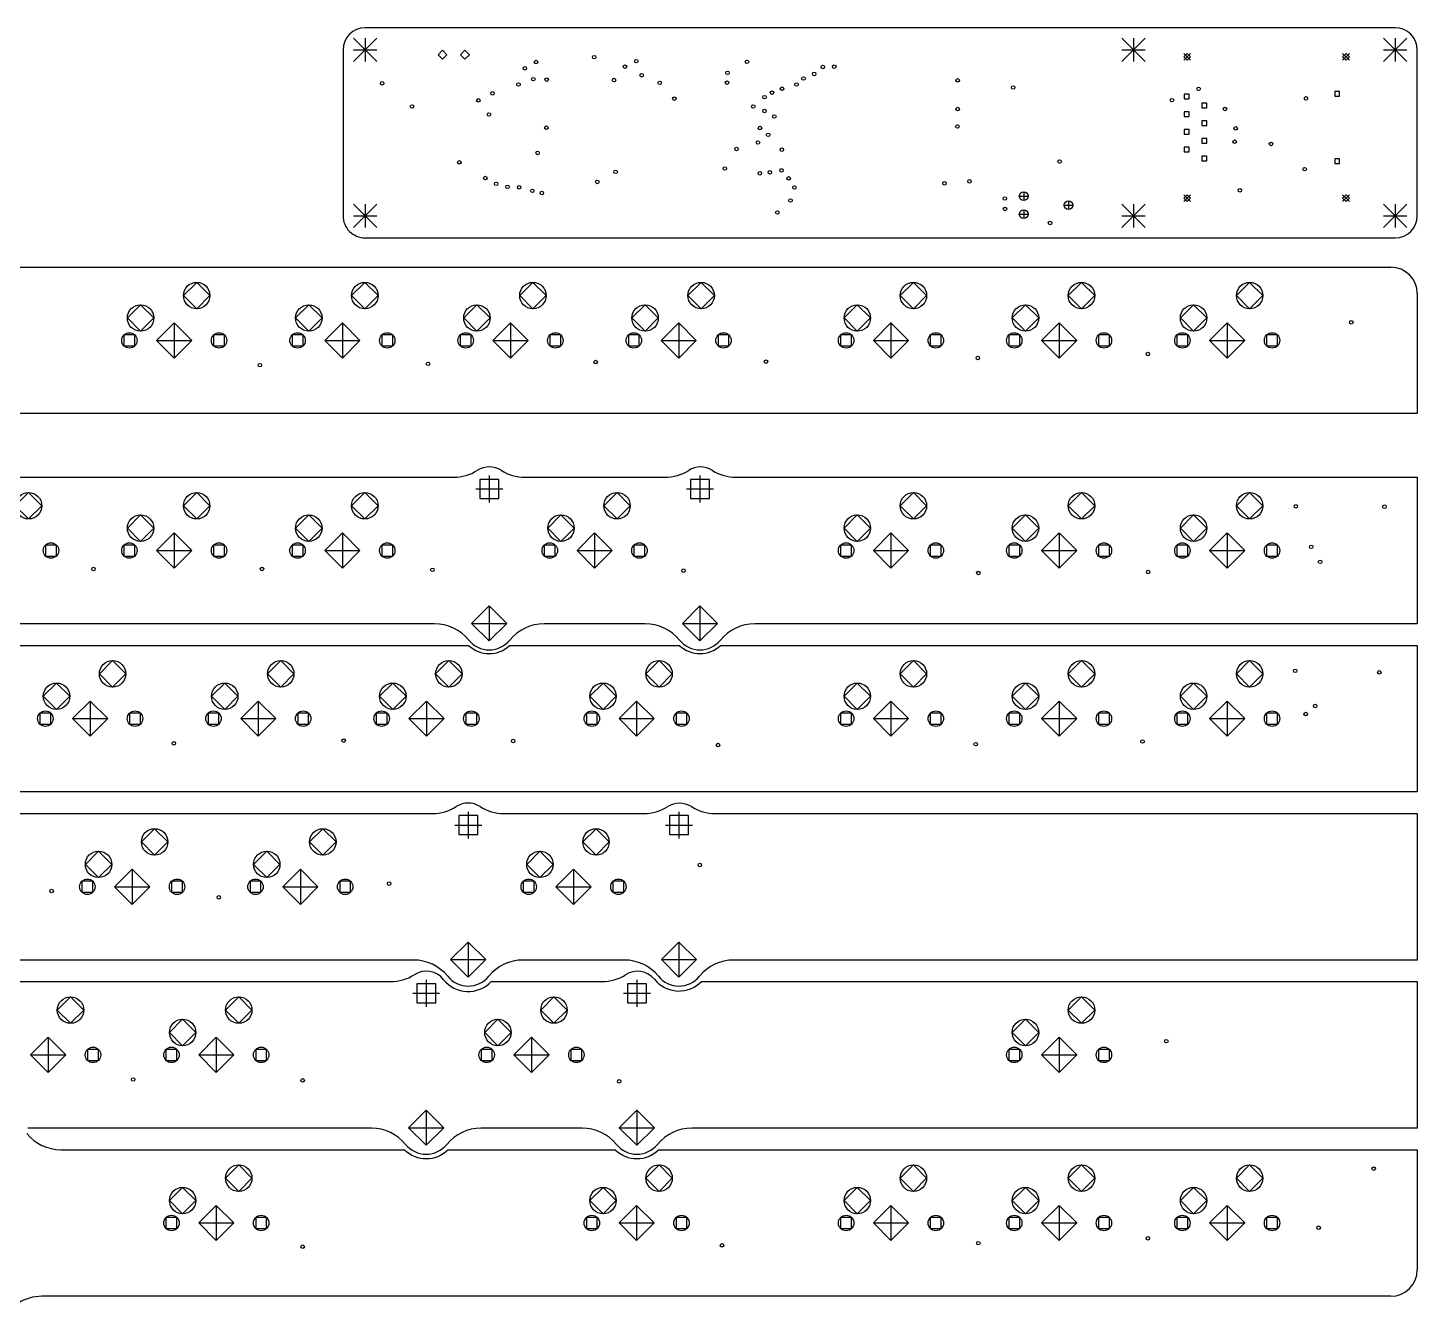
# Model space of a CAD drawing. Extents: x -24 to 350, y -155 to 35.
# Drawn here: x 193 to 350.4, y -109.1 to 35.4 of the extents above; entities that cross this region are included whole.
import ezdxf

# ---------------------------------------------------------------- set-up
doc = ezdxf.new("R2010")
doc.units = 0
doc.layers.add('BLACK', color=7, linetype='CONTINUOUS')

msp = doc.modelspace()

# ---------------------------------------------------------------- linework, layer by layer
at = {"layer": 'BLACK', "linetype": 'CONTINUOUS'}
for p, q in [((347.875, 35.425), (231.168, 35.425)), ((229.843, 34.25), (232.493, 31.6)), ((232.493, 34.25), (229.843, 31.6)), ((231.168, 34.25), (231.168, 31.6)), ((316.915, 34.25), (319.565, 31.6)), ((319.565, 34.25), (316.915, 31.6)), ((318.24, 34.25), (318.24, 31.6)), ((346.55, 34.25), (349.2, 31.6)), ((349.2, 34.25), (346.55, 31.6)), ((347.875, 34.25), (347.875, 31.6)), ((228.668, 32.925), (228.668, 14.125)), ((229.843, 32.925), (232.493, 32.925)), ((239.95, 32.875), (239.45, 32.375)), ((239.45, 32.375), (239.95, 31.875)), ((240.45, 32.375), (239.95, 32.875)), ((239.95, 31.875), (240.45, 32.375)), ((242.49, 32.875), (241.99, 32.375)), ((241.99, 32.375), (242.49, 31.875)), ((242.99, 32.375), (242.49, 32.875)), ((242.49, 31.875), (242.99, 32.375)), ((316.915, 32.925), (319.565, 32.925)), ((323.926, 32.506), (324.688, 31.744)), ((324.688, 32.506), (323.926, 31.744)), ((324.308, 32.506), (323.926, 32.125)), ((323.926, 32.125), (324.308, 31.744)), ((324.688, 32.125), (324.308, 32.506)), ((324.308, 31.744), (324.688, 32.125)), ((341.926, 32.506), (342.688, 31.744)), ((342.688, 32.506), (341.926, 31.744)), ((342.308, 32.506), (341.926, 32.125)), ((341.926, 32.125), (342.308, 31.744)), ((342.688, 32.125), (342.308, 32.506)), ((342.308, 31.744), (342.688, 32.125)), ((346.55, 32.925), (349.2, 32.925)), ((350.375, 14.125), (350.375, 32.925)), ((324.527, 27.8944), (323.988, 27.8944)), ((323.988, 27.8944), (323.988, 27.3556)), ((323.988, 27.3556), (324.527, 27.3556)), ((324.527, 27.3556), (324.527, 27.8944)), ((326.527, 26.8944), (325.988, 26.8944)), ((325.988, 26.8944), (325.988, 26.3556)), ((326.527, 26.3556), (326.527, 26.8944)), ((341.577, 28.2044), (341.038, 28.2044)), ((341.038, 28.2044), (341.038, 27.6656)), ((341.038, 27.6656), (341.577, 27.6656)), ((341.577, 27.6656), (341.577, 28.2044)), ((324.527, 25.8944), (323.988, 25.8944)), ((323.988, 25.8944), (323.988, 25.3556)), ((323.988, 25.3556), (324.527, 25.3556)), ((324.527, 25.3556), (324.527, 25.8944)), ((325.988, 26.3556), (326.527, 26.3556)), ((324.527, 23.8944), (323.988, 23.8944)), ((323.988, 23.8944), (323.988, 23.3556)), ((324.527, 23.3556), (324.527, 23.8944)), ((326.527, 24.8944), (325.988, 24.8944)), ((325.988, 24.8944), (325.988, 24.3556)), ((325.988, 24.3556), (326.527, 24.3556)), ((326.527, 24.3556), (326.527, 24.8944)), ((323.988, 23.3556), (324.527, 23.3556)), ((326.527, 22.8944), (325.988, 22.8944)), ((325.988, 22.8944), (325.988, 22.3556)), ((325.988, 22.3556), (326.527, 22.3556)), ((326.527, 22.3556), (326.527, 22.8944)), ((324.527, 21.8944), (323.988, 21.8944)), ((323.988, 21.8944), (323.988, 21.3556)), ((323.988, 21.3556), (324.527, 21.3556)), ((324.527, 21.3556), (324.527, 21.8944)), ((326.527, 20.8944), (325.988, 20.8944)), ((325.988, 20.8944), (325.988, 20.3556)), ((326.527, 20.3556), (326.527, 20.8944)), ((341.577, 20.5844), (341.038, 20.5844)), ((341.038, 20.5844), (341.038, 20.0456)), ((341.577, 20.0456), (341.577, 20.5844)), ((325.988, 20.3556), (326.527, 20.3556)), ((341.038, 20.0456), (341.577, 20.0456)), ((305.295, 16.336), (306.285, 16.336)), ((305.79, 16.8313), (305.79, 15.8407)), ((310.87, 15.8153), (310.87, 14.8247)), ((323.926, 16.506), (324.688, 15.744)), ((324.688, 16.506), (323.926, 15.744)), ((324.308, 16.506), (323.926, 16.125)), ((323.926, 16.125), (324.308, 15.744)), ((324.688, 16.125), (324.308, 16.506)), ((324.308, 15.744), (324.688, 16.125)), ((341.926, 16.506), (342.688, 15.744)), ((342.688, 16.506), (341.926, 15.744)), ((342.308, 16.506), (341.926, 16.125)), ((341.926, 16.125), (342.308, 15.744)), ((342.688, 16.125), (342.308, 16.506)), ((342.308, 15.744), (342.688, 16.125)), ((229.843, 15.45), (232.493, 12.8)), ((232.493, 15.45), (229.843, 12.8)), ((231.168, 15.45), (231.168, 12.8)), ((305.295, 14.304), (306.285, 14.304)), ((305.79, 14.7993), (305.79, 13.8087)), ((310.375, 15.32), (311.365, 15.32)), ((316.915, 15.45), (319.565, 12.8)), ((319.565, 15.45), (316.915, 12.8)), ((318.24, 15.45), (318.24, 12.8)), ((346.55, 15.45), (349.2, 12.8)), ((349.2, 15.45), (346.55, 12.8)), ((347.875, 15.45), (347.875, 12.8)), ((229.843, 14.125), (232.493, 14.125)), ((316.915, 14.125), (319.565, 14.125)), ((346.55, 14.125), (349.2, 14.125)), ((231.168, 11.625), (347.875, 11.625)), ((-18.525, 8.3), (347.375, 8.3)), ((212.09, 6.58), (210.59, 5.08)), ((213.59, 5.08), (212.09, 6.58)), ((231.14, 6.58), (229.64, 5.08)), ((232.64, 5.08), (231.14, 6.58)), ((250.19, 6.58), (248.69, 5.08)), ((251.69, 5.08), (250.19, 6.58)), ((269.24, 6.58), (267.74, 5.08)), ((270.74, 5.08), (269.24, 6.58)), ((293.29, 6.58), (291.79, 5.08)), ((294.79, 5.08), (293.29, 6.58)), ((312.34, 6.58), (310.84, 5.08)), ((313.84, 5.08), (312.34, 6.58)), ((331.39, 6.58), (329.89, 5.08)), ((332.89, 5.08), (331.39, 6.58)), ((210.59, 5.08), (212.09, 3.58)), ((212.09, 3.58), (213.59, 5.08)), ((229.64, 5.08), (231.14, 3.58)), ((231.14, 3.58), (232.64, 5.08)), ((248.69, 5.08), (250.19, 3.58)), ((250.19, 3.58), (251.69, 5.08)), ((267.74, 5.08), (269.24, 3.58)), ((269.24, 3.58), (270.74, 5.08)), ((291.79, 5.08), (293.29, 3.58)), ((293.29, 3.58), (294.79, 5.08)), ((310.84, 5.08), (312.34, 3.58)), ((312.34, 3.58), (313.84, 5.08)), ((329.89, 5.08), (331.39, 3.58)), ((331.39, 3.58), (332.89, 5.08)), ((350.375, 5.3), (350.375, -8.3)), ((205.74, 4.04), (204.24, 2.54)), ((207.24, 2.54), (205.74, 4.04)), ((224.79, 4.04), (223.29, 2.54)), ((226.29, 2.54), (224.79, 4.04)), ((243.84, 4.04), (242.34, 2.54)), ((245.34, 2.54), (243.84, 4.04)), ((262.89, 4.04), (261.39, 2.54)), ((264.39, 2.54), (262.89, 4.04)), ((286.94, 4.04), (285.44, 2.54)), ((288.44, 2.54), (286.94, 4.04)), ((305.99, 4.04), (304.49, 2.54)), ((307.49, 2.54), (305.99, 4.04)), ((325.04, 4.04), (323.54, 2.54)), ((326.54, 2.54), (325.04, 4.04)), ((204.24, 2.54), (205.74, 1.04)), ((205.74, 1.04), (207.24, 2.54)), ((209.55, 1.9939), (207.556, 0)), ((209.55, 1.9939), (209.55, -1.9939)), ((211.544, 0), (209.55, 1.9939)), ((223.29, 2.54), (224.79, 1.04)), ((224.79, 1.04), (226.29, 2.54)), ((228.6, 1.9939), (226.606, 0)), ((228.6, 1.9939), (228.6, -1.9939)), ((230.594, 0), (228.6, 1.9939)), ((242.34, 2.54), (243.84, 1.04)), ((243.84, 1.04), (245.34, 2.54)), ((247.65, 1.9939), (245.656, 0)), ((247.65, 1.9939), (247.65, -1.9939)), ((249.644, 0), (247.65, 1.9939)), ((261.39, 2.54), (262.89, 1.04)), ((262.89, 1.04), (264.39, 2.54)), ((266.7, 1.9939), (264.706, 0)), ((266.7, 1.9939), (266.7, -1.9939)), ((268.694, 0), (266.7, 1.9939)), ((285.44, 2.54), (286.94, 1.04)), ((286.94, 1.04), (288.44, 2.54)), ((290.75, 1.9939), (288.756, 0)), ((290.75, 1.9939), (290.75, -1.9939)), ((292.744, 0), (290.75, 1.9939)), ((304.49, 2.54), (305.99, 1.04)), ((305.99, 1.04), (307.49, 2.54)), ((309.8, 1.9939), (307.806, 0)), ((309.8, 1.9939), (309.8, -1.9939)), ((311.794, 0), (309.8, 1.9939)), ((323.54, 2.54), (325.04, 1.04)), ((325.04, 1.04), (326.54, 2.54)), ((328.85, 1.9939), (326.856, 0)), ((328.85, 1.9939), (328.85, -1.9939)), ((330.844, 0), (328.85, 1.9939)), ((205.089, 0.618724), (203.851, 0.618724)), ((203.851, 0.618724), (203.851, -0.618724)), ((205.089, -0.618724), (205.089, 0.618724)), ((207.556, 0), (211.544, 0)), ((207.556, 0), (209.55, -1.9939)), ((209.55, -1.9939), (211.544, 0)), ((215.249, 0.618724), (214.011, 0.618724)), ((214.011, 0.618724), (214.011, -0.618724)), ((215.249, -0.618724), (215.249, 0.618724)), ((224.139, 0.618724), (222.901, 0.618724)), ((222.901, 0.618724), (222.901, -0.618724)), ((224.139, -0.618724), (224.139, 0.618724)), ((226.606, 0), (230.594, 0)), ((226.606, 0), (228.6, -1.9939)), ((228.6, -1.9939), (230.594, 0)), ((234.299, 0.618724), (233.061, 0.618724)), ((233.061, 0.618724), (233.061, -0.618724)), ((234.299, -0.618724), (234.299, 0.618724)), ((243.189, 0.618724), (241.951, 0.618724)), ((241.951, 0.618724), (241.951, -0.618724)), ((243.189, -0.618724), (243.189, 0.618724)), ((245.656, 0), (249.644, 0)), ((245.656, 0), (247.65, -1.9939)), ((247.65, -1.9939), (249.644, 0)), ((253.349, 0.618724), (252.111, 0.618724)), ((252.111, 0.618724), (252.111, -0.618724)), ((253.349, -0.618724), (253.349, 0.618724)), ((262.239, 0.618724), (261.001, 0.618724)), ((261.001, 0.618724), (261.001, -0.618724)), ((262.239, -0.618724), (262.239, 0.618724)), ((264.706, 0), (268.694, 0)), ((264.706, 0), (266.7, -1.9939)), ((266.7, -1.9939), (268.694, 0)), ((272.399, 0.618724), (271.161, 0.618724)), ((271.161, 0.618724), (271.161, -0.618724)), ((272.399, -0.618724), (272.399, 0.618724)), ((286.289, 0.618724), (285.051, 0.618724)), ((285.051, 0.618724), (285.051, -0.618724)), ((286.289, -0.618724), (286.289, 0.618724)), ((288.756, 0), (292.744, 0)), ((288.756, 0), (290.75, -1.9939)), ((290.75, -1.9939), (292.744, 0)), ((296.449, 0.618724), (295.211, 0.618724)), ((295.211, 0.618724), (295.211, -0.618724)), ((296.449, -0.618724), (296.449, 0.618724)), ((305.339, 0.618724), (304.101, 0.618724)), ((304.101, 0.618724), (304.101, -0.618724)), ((305.339, -0.618724), (305.339, 0.618724)), ((307.806, 0), (311.794, 0)), ((307.806, 0), (309.8, -1.9939)), ((309.8, -1.9939), (311.794, 0)), ((315.499, 0.618724), (314.261, 0.618724)), ((314.261, 0.618724), (314.261, -0.618724)), ((315.499, -0.618724), (315.499, 0.618724)), ((324.389, 0.618724), (323.151, 0.618724)), ((323.151, 0.618724), (323.151, -0.618724)), ((324.389, -0.618724), (324.389, 0.618724)), ((326.856, 0), (330.844, 0)), ((326.856, 0), (328.85, -1.9939)), ((328.85, -1.9939), (330.844, 0)), ((334.549, 0.618724), (333.311, 0.618724)), ((333.311, 0.618724), (333.311, -0.618724)), ((334.549, -0.618724), (334.549, 0.618724)), ((203.851, -0.618724), (205.089, -0.618724)), ((214.011, -0.618724), (215.249, -0.618724)), ((222.901, -0.618724), (224.139, -0.618724)), ((233.061, -0.618724), (234.299, -0.618724)), ((241.951, -0.618724), (243.189, -0.618724)), ((252.111, -0.618724), (253.349, -0.618724)), ((261.001, -0.618724), (262.239, -0.618724)), ((271.161, -0.618724), (272.399, -0.618724)), ((285.051, -0.618724), (286.289, -0.618724)), ((295.211, -0.618724), (296.449, -0.618724)), ((304.101, -0.618724), (305.339, -0.618724)), ((314.261, -0.618724), (315.499, -0.618724)), ((323.151, -0.618724), (324.389, -0.618724)), ((333.311, -0.618724), (334.549, -0.618724)), ((350.375, -8.3), (-21.525, -8.3)), ((-21.525, -15.5125), (241.191, -15.5125)), ((245.237, -15.3035), (245.237, -18.3515)), ((249.283, -15.5125), (265.152, -15.5125)), ((269.113, -15.3035), (269.113, -18.3515)), ((273.198, -15.5125), (350.375, -15.5125)), ((350.375, -15.5125), (350.375, -32.1125)), ((193.04, -17.2325), (191.54, -18.7325)), ((194.54, -18.7325), (193.04, -17.2325)), ((212.09, -17.2325), (210.59, -18.7325)), ((213.59, -18.7325), (212.09, -17.2325)), ((231.14, -17.2325), (229.64, -18.7325)), ((232.64, -18.7325), (231.14, -17.2325)), ((243.713, -16.8275), (246.761, -16.8275)), ((246.315, -15.7499), (244.159, -15.7499)), ((244.159, -15.7499), (244.159, -17.9051)), ((246.315, -17.9051), (246.315, -15.7499)), ((259.715, -17.2325), (258.215, -18.7325)), ((261.215, -18.7325), (259.715, -17.2325)), ((267.589, -16.8275), (270.637, -16.8275)), ((270.191, -15.7499), (268.035, -15.7499)), ((268.035, -15.7499), (268.035, -17.9051)), ((270.191, -17.9051), (270.191, -15.7499)), ((293.29, -17.2325), (291.79, -18.7325)), ((294.79, -18.7325), (293.29, -17.2325)), ((312.34, -17.2325), (310.84, -18.7325)), ((313.84, -18.7325), (312.34, -17.2325)), ((331.39, -17.2325), (329.89, -18.7325)), ((332.89, -18.7325), (331.39, -17.2325)), ((191.54, -18.7325), (193.04, -20.2325)), ((193.04, -20.2325), (194.54, -18.7325)), ((210.59, -18.7325), (212.09, -20.2325)), ((212.09, -20.2325), (213.59, -18.7325)), ((229.64, -18.7325), (231.14, -20.2325)), ((231.14, -20.2325), (232.64, -18.7325)), ((244.159, -17.9051), (246.315, -17.9051)), ((258.215, -18.7325), (259.715, -20.2325)), ((259.715, -20.2325), (261.215, -18.7325)), ((268.035, -17.9051), (270.191, -17.9051)), ((291.79, -18.7325), (293.29, -20.2325)), ((293.29, -20.2325), (294.79, -18.7325)), ((310.84, -18.7325), (312.34, -20.2325)), ((312.34, -20.2325), (313.84, -18.7325)), ((329.89, -18.7325), (331.39, -20.2325)), ((331.39, -20.2325), (332.89, -18.7325)), ((205.74, -19.7725), (204.24, -21.2725)), ((207.24, -21.2725), (205.74, -19.7725)), ((224.79, -19.7725), (223.29, -21.2725)), ((226.29, -21.2725), (224.79, -19.7725)), ((253.365, -19.7725), (251.865, -21.2725)), ((254.865, -21.2725), (253.365, -19.7725)), ((286.94, -19.7725), (285.44, -21.2725)), ((288.44, -21.2725), (286.94, -19.7725)), ((305.99, -19.7725), (304.49, -21.2725)), ((307.49, -21.2725), (305.99, -19.7725)), ((325.04, -19.7725), (323.54, -21.2725)), ((326.54, -21.2725), (325.04, -19.7725)), ((204.24, -21.2725), (205.74, -22.7725)), ((205.74, -22.7725), (207.24, -21.2725)), ((209.55, -21.8186), (207.556, -23.8125)), ((209.55, -21.8186), (209.55, -25.8064)), ((211.544, -23.8125), (209.55, -21.8186)), ((223.29, -21.2725), (224.79, -22.7725)), ((224.79, -22.7725), (226.29, -21.2725)), ((228.6, -21.8186), (226.606, -23.8125)), ((228.6, -21.8186), (228.6, -25.8064)), ((230.594, -23.8125), (228.6, -21.8186)), ((251.865, -21.2725), (253.365, -22.7725)), ((253.365, -22.7725), (254.865, -21.2725)), ((257.175, -21.8186), (255.181, -23.8125)), ((257.175, -21.8186), (257.175, -25.8064)), ((259.169, -23.8125), (257.175, -21.8186)), ((285.44, -21.2725), (286.94, -22.7725)), ((286.94, -22.7725), (288.44, -21.2725)), ((290.75, -21.8186), (288.756, -23.8125)), ((290.75, -21.8186), (290.75, -25.8064)), ((292.744, -23.8125), (290.75, -21.8186)), ((304.49, -21.2725), (305.99, -22.7725)), ((305.99, -22.7725), (307.49, -21.2725)), ((309.8, -21.8186), (307.806, -23.8125)), ((309.8, -21.8186), (309.8, -25.8064)), ((311.794, -23.8125), (309.8, -21.8186)), ((323.54, -21.2725), (325.04, -22.7725)), ((325.04, -22.7725), (326.54, -21.2725)), ((328.85, -21.8186), (326.856, -23.8125)), ((328.85, -21.8186), (328.85, -25.8064)), ((330.844, -23.8125), (328.85, -21.8186)), ((196.199, -23.1938), (194.961, -23.1938)), ((194.961, -23.1938), (194.961, -24.4312)), ((196.199, -24.4312), (196.199, -23.1938)), ((205.089, -23.1938), (203.851, -23.1938)), ((203.851, -23.1938), (203.851, -24.4312)), ((205.089, -24.4312), (205.089, -23.1938)), ((215.249, -23.1938), (214.011, -23.1938)), ((214.011, -23.1938), (214.011, -24.4312)), ((215.249, -24.4312), (215.249, -23.1938)), ((224.139, -23.1938), (222.901, -23.1938)), ((222.901, -23.1938), (222.901, -24.4312)), ((224.139, -24.4312), (224.139, -23.1938)), ((234.299, -23.1938), (233.061, -23.1938)), ((233.061, -23.1938), (233.061, -24.4312)), ((234.299, -24.4312), (234.299, -23.1938)), ((252.714, -23.1938), (251.476, -23.1938)), ((251.476, -23.1938), (251.476, -24.4312)), ((252.714, -24.4312), (252.714, -23.1938)), ((262.874, -23.1938), (261.636, -23.1938)), ((261.636, -23.1938), (261.636, -24.4312)), ((262.874, -24.4312), (262.874, -23.1938)), ((286.289, -23.1938), (285.051, -23.1938)), ((285.051, -23.1938), (285.051, -24.4312)), ((286.289, -24.4312), (286.289, -23.1938)), ((296.449, -23.1938), (295.211, -23.1938)), ((295.211, -23.1938), (295.211, -24.4312)), ((296.449, -24.4312), (296.449, -23.1938)), ((305.339, -23.1938), (304.101, -23.1938)), ((304.101, -23.1938), (304.101, -24.4312)), ((305.339, -24.4312), (305.339, -23.1938)), ((315.499, -23.1938), (314.261, -23.1938)), ((314.261, -23.1938), (314.261, -24.4312)), ((315.499, -24.4312), (315.499, -23.1938)), ((324.389, -23.1938), (323.151, -23.1938)), ((323.151, -23.1938), (323.151, -24.4312)), ((324.389, -24.4312), (324.389, -23.1938)), ((334.549, -23.1938), (333.311, -23.1938)), ((333.311, -23.1938), (333.311, -24.4312)), ((334.549, -24.4312), (334.549, -23.1938)), ((194.961, -24.4312), (196.199, -24.4312)), ((203.851, -24.4312), (205.089, -24.4312)), ((207.556, -23.8125), (211.544, -23.8125)), ((207.556, -23.8125), (209.55, -25.8064)), ((209.55, -25.8064), (211.544, -23.8125)), ((214.011, -24.4312), (215.249, -24.4312)), ((222.901, -24.4312), (224.139, -24.4312)), ((226.606, -23.8125), (230.594, -23.8125)), ((226.606, -23.8125), (228.6, -25.8064)), ((228.6, -25.8064), (230.594, -23.8125)), ((233.061, -24.4312), (234.299, -24.4312)), ((251.476, -24.4312), (252.714, -24.4312)), ((255.181, -23.8125), (259.169, -23.8125)), ((255.181, -23.8125), (257.175, -25.8064)), ((257.175, -25.8064), (259.169, -23.8125)), ((261.636, -24.4312), (262.874, -24.4312)), ((285.051, -24.4312), (286.289, -24.4312)), ((288.756, -23.8125), (292.744, -23.8125)), ((288.756, -23.8125), (290.75, -25.8064)), ((290.75, -25.8064), (292.744, -23.8125)), ((295.211, -24.4312), (296.449, -24.4312)), ((304.101, -24.4312), (305.339, -24.4312)), ((307.806, -23.8125), (311.794, -23.8125)), ((307.806, -23.8125), (309.8, -25.8064)), ((309.8, -25.8064), (311.794, -23.8125)), ((314.261, -24.4312), (315.499, -24.4312)), ((323.151, -24.4312), (324.389, -24.4312)), ((326.856, -23.8125), (330.844, -23.8125)), ((326.856, -23.8125), (328.85, -25.8064)), ((328.85, -25.8064), (330.844, -23.8125)), ((333.311, -24.4312), (334.549, -24.4312)), ((245.237, -30.0736), (243.243, -32.0675)), ((245.237, -30.0736), (245.237, -34.0614)), ((247.231, -32.0675), (245.237, -30.0736)), ((269.113, -30.0736), (267.119, -32.0675)), ((269.113, -30.0736), (269.113, -34.0614)), ((271.107, -32.0675), (269.113, -30.0736)), ((239.028, -32.1125), (-21.525, -32.1125)), ((243.243, -32.0675), (247.231, -32.0675)), ((243.243, -32.0675), (245.237, -34.0614)), ((245.237, -34.0614), (247.231, -32.0675)), ((262.904, -32.1125), (251.446, -32.1125)), ((267.119, -32.0675), (271.107, -32.0675)), ((267.119, -32.0675), (269.113, -34.0614)), ((269.113, -34.0614), (271.107, -32.0675)), ((350.375, -32.1125), (275.322, -32.1125)), ((-21.525, -34.5625), (242.895, -34.5625)), ((247.579, -34.5625), (266.771, -34.5625)), ((271.455, -34.5625), (350.375, -34.5625)), ((350.375, -34.5625), (350.375, -51.1625)), ((202.565, -36.2825), (201.065, -37.7825)), ((204.065, -37.7825), (202.565, -36.2825)), ((221.615, -36.2825), (220.115, -37.7825)), ((223.115, -37.7825), (221.615, -36.2825)), ((240.665, -36.2825), (239.165, -37.7825)), ((242.165, -37.7825), (240.665, -36.2825)), ((264.477, -36.2825), (262.977, -37.7825)), ((265.977, -37.7825), (264.477, -36.2825)), ((293.29, -36.2825), (291.79, -37.7825)), ((294.79, -37.7825), (293.29, -36.2825)), ((312.34, -36.2825), (310.84, -37.7825)), ((313.84, -37.7825), (312.34, -36.2825)), ((331.39, -36.2825), (329.89, -37.7825)), ((332.89, -37.7825), (331.39, -36.2825)), ((196.215, -38.8225), (194.715, -40.3225)), ((197.715, -40.3225), (196.215, -38.8225)), ((201.065, -37.7825), (202.565, -39.2825)), ((202.565, -39.2825), (204.065, -37.7825)), ((215.265, -38.8225), (213.765, -40.3225)), ((216.765, -40.3225), (215.265, -38.8225)), ((220.115, -37.7825), (221.615, -39.2825)), ((221.615, -39.2825), (223.115, -37.7825)), ((234.315, -38.8225), (232.815, -40.3225)), ((235.815, -40.3225), (234.315, -38.8225)), ((239.165, -37.7825), (240.665, -39.2825)), ((240.665, -39.2825), (242.165, -37.7825)), ((258.127, -38.8225), (256.627, -40.3225)), ((259.627, -40.3225), (258.127, -38.8225)), ((262.977, -37.7825), (264.477, -39.2825)), ((264.477, -39.2825), (265.977, -37.7825)), ((286.94, -38.8225), (285.44, -40.3225)), ((288.44, -40.3225), (286.94, -38.8225)), ((291.79, -37.7825), (293.29, -39.2825)), ((293.29, -39.2825), (294.79, -37.7825)), ((305.99, -38.8225), (304.49, -40.3225)), ((307.49, -40.3225), (305.99, -38.8225)), ((310.84, -37.7825), (312.34, -39.2825)), ((312.34, -39.2825), (313.84, -37.7825)), ((325.04, -38.8225), (323.54, -40.3225)), ((326.54, -40.3225), (325.04, -38.8225)), ((329.89, -37.7825), (331.39, -39.2825)), ((331.39, -39.2825), (332.89, -37.7825)), ((194.715, -40.3225), (196.215, -41.8225)), ((196.215, -41.8225), (197.715, -40.3225)), ((200.025, -40.8686), (198.031, -42.8625)), ((200.025, -40.8686), (200.025, -44.8564)), ((202.019, -42.8625), (200.025, -40.8686)), ((213.765, -40.3225), (215.265, -41.8225)), ((215.265, -41.8225), (216.765, -40.3225)), ((219.075, -40.8686), (217.081, -42.8625)), ((219.075, -40.8686), (219.075, -44.8564)), ((221.069, -42.8625), (219.075, -40.8686)), ((232.815, -40.3225), (234.315, -41.8225)), ((234.315, -41.8225), (235.815, -40.3225)), ((238.125, -40.8686), (236.131, -42.8625)), ((238.125, -40.8686), (238.125, -44.8564)), ((240.119, -42.8625), (238.125, -40.8686)), ((256.627, -40.3225), (258.127, -41.8225)), ((258.127, -41.8225), (259.627, -40.3225)), ((261.938, -40.8686), (259.944, -42.8625)), ((261.938, -40.8686), (261.938, -44.8564)), ((263.931, -42.8625), (261.938, -40.8686)), ((285.44, -40.3225), (286.94, -41.8225)), ((286.94, -41.8225), (288.44, -40.3225)), ((290.75, -40.8686), (288.756, -42.8625)), ((290.75, -40.8686), (290.75, -44.8564)), ((292.744, -42.8625), (290.75, -40.8686)), ((304.49, -40.3225), (305.99, -41.8225)), ((305.99, -41.8225), (307.49, -40.3225)), ((309.8, -40.8686), (307.806, -42.8625)), ((309.8, -40.8686), (309.8, -44.8564)), ((311.794, -42.8625), (309.8, -40.8686)), ((323.54, -40.3225), (325.04, -41.8225)), ((325.04, -41.8225), (326.54, -40.3225)), ((328.85, -40.8686), (326.856, -42.8625)), ((328.85, -40.8686), (328.85, -44.8564)), ((330.844, -42.8625), (328.85, -40.8686)), ((195.564, -42.2438), (194.326, -42.2438)), ((194.326, -42.2438), (194.326, -43.4812)), ((195.564, -43.4812), (195.564, -42.2438)), ((205.724, -42.2438), (204.486, -42.2438)), ((204.486, -42.2438), (204.486, -43.4812)), ((205.724, -43.4812), (205.724, -42.2438)), ((214.614, -42.2438), (213.376, -42.2438)), ((213.376, -42.2438), (213.376, -43.4812)), ((214.614, -43.4812), (214.614, -42.2438)), ((224.774, -42.2438), (223.536, -42.2438)), ((223.536, -42.2438), (223.536, -43.4812)), ((224.774, -43.4812), (224.774, -42.2438)), ((233.664, -42.2438), (232.426, -42.2438)), ((232.426, -42.2438), (232.426, -43.4812)), ((233.664, -43.4812), (233.664, -42.2438)), ((243.824, -42.2438), (242.586, -42.2438)), ((242.586, -42.2438), (242.586, -43.4812)), ((243.824, -43.4812), (243.824, -42.2438)), ((257.476, -42.2438), (256.239, -42.2438)), ((256.239, -42.2438), (256.239, -43.4812)), ((257.476, -43.4812), (257.476, -42.2438)), ((267.636, -42.2438), (266.399, -42.2438)), ((266.399, -42.2438), (266.399, -43.4812)), ((267.636, -43.4812), (267.636, -42.2438)), ((286.289, -42.2438), (285.051, -42.2438)), ((285.051, -42.2438), (285.051, -43.4812)), ((286.289, -43.4812), (286.289, -42.2438)), ((296.449, -42.2438), (295.211, -42.2438)), ((295.211, -42.2438), (295.211, -43.4812)), ((296.449, -43.4812), (296.449, -42.2438)), ((305.339, -42.2438), (304.101, -42.2438)), ((304.101, -42.2438), (304.101, -43.4812)), ((305.339, -43.4812), (305.339, -42.2438)), ((315.499, -42.2438), (314.261, -42.2438)), ((314.261, -42.2438), (314.261, -43.4812)), ((315.499, -43.4812), (315.499, -42.2438)), ((324.389, -42.2438), (323.151, -42.2438)), ((323.151, -42.2438), (323.151, -43.4812)), ((324.389, -43.4812), (324.389, -42.2438)), ((334.549, -42.2438), (333.311, -42.2438)), ((333.311, -42.2438), (333.311, -43.4812)), ((334.549, -43.4812), (334.549, -42.2438)), ((194.326, -43.4812), (195.564, -43.4812)), ((198.031, -42.8625), (202.019, -42.8625)), ((198.031, -42.8625), (200.025, -44.8564)), ((200.025, -44.8564), (202.019, -42.8625)), ((204.486, -43.4812), (205.724, -43.4812)), ((213.376, -43.4812), (214.614, -43.4812)), ((217.081, -42.8625), (221.069, -42.8625)), ((217.081, -42.8625), (219.075, -44.8564)), ((219.075, -44.8564), (221.069, -42.8625)), ((223.536, -43.4812), (224.774, -43.4812)), ((232.426, -43.4812), (233.664, -43.4812)), ((236.131, -42.8625), (240.119, -42.8625)), ((236.131, -42.8625), (238.125, -44.8564)), ((238.125, -44.8564), (240.119, -42.8625)), ((242.586, -43.4812), (243.824, -43.4812)), ((256.239, -43.4812), (257.476, -43.4812)), ((259.944, -42.8625), (263.931, -42.8625)), ((259.944, -42.8625), (261.938, -44.8564)), ((261.938, -44.8564), (263.931, -42.8625)), ((266.399, -43.4812), (267.636, -43.4812)), ((285.051, -43.4812), (286.289, -43.4812)), ((288.756, -42.8625), (292.744, -42.8625)), ((288.756, -42.8625), (290.75, -44.8564)), ((290.75, -44.8564), (292.744, -42.8625)), ((295.211, -43.4812), (296.449, -43.4812)), ((304.101, -43.4812), (305.339, -43.4812)), ((307.806, -42.8625), (311.794, -42.8625)), ((307.806, -42.8625), (309.8, -44.8564)), ((309.8, -44.8564), (311.794, -42.8625)), ((314.261, -43.4812), (315.499, -43.4812)), ((323.151, -43.4812), (324.389, -43.4812)), ((326.856, -42.8625), (330.844, -42.8625)), ((326.856, -42.8625), (328.85, -44.8564)), ((328.85, -44.8564), (330.844, -42.8625)), ((333.311, -43.4812), (334.549, -43.4812)), ((350.375, -51.1625), (-21.525, -51.1625)), ((242.856, -53.4035), (242.856, -56.4515)), ((266.732, -53.4035), (266.732, -56.4515)), ((-21.525, -53.6125), (238.81, -53.6125)), ((241.332, -54.9275), (244.38, -54.9275)), ((243.933, -53.8499), (241.778, -53.8499)), ((241.778, -53.8499), (241.778, -56.0051)), ((243.933, -56.0051), (243.933, -53.8499)), ((246.902, -53.6125), (262.771, -53.6125)), ((265.208, -54.9275), (268.256, -54.9275)), ((267.809, -53.8499), (265.654, -53.8499)), ((265.654, -53.8499), (265.654, -56.0051)), ((267.809, -56.0051), (267.809, -53.8499)), ((270.816, -53.6125), (350.375, -53.6125)), ((350.375, -53.6125), (350.375, -70.2125)), ((207.327, -55.3325), (205.827, -56.8325)), ((208.827, -56.8325), (207.327, -55.3325)), ((226.377, -55.3325), (224.877, -56.8325)), ((227.877, -56.8325), (226.377, -55.3325)), ((241.778, -56.0051), (243.933, -56.0051)), ((257.334, -55.3325), (255.834, -56.8325)), ((258.834, -56.8325), (257.334, -55.3325)), ((265.654, -56.0051), (267.809, -56.0051)), ((200.977, -57.8725), (199.477, -59.3725)), ((202.477, -59.3725), (200.977, -57.8725)), ((205.827, -56.8325), (207.327, -58.3325)), ((207.327, -58.3325), (208.827, -56.8325)), ((220.028, -57.8725), (218.528, -59.3725)), ((221.528, -59.3725), (220.028, -57.8725)), ((224.877, -56.8325), (226.377, -58.3325)), ((226.377, -58.3325), (227.877, -56.8325)), ((250.984, -57.8725), (249.484, -59.3725)), ((252.484, -59.3725), (250.984, -57.8725)), ((255.834, -56.8325), (257.334, -58.3325)), ((257.334, -58.3325), (258.834, -56.8325)), ((199.477, -59.3725), (200.977, -60.8725)), ((200.977, -60.8725), (202.477, -59.3725)), ((218.528, -59.3725), (220.028, -60.8725)), ((220.028, -60.8725), (221.528, -59.3725)), ((249.484, -59.3725), (250.984, -60.8725)), ((250.984, -60.8725), (252.484, -59.3725)), ((200.326, -61.2938), (199.089, -61.2938)), ((199.089, -61.2938), (199.089, -62.5312)), ((200.326, -62.5312), (200.326, -61.2938)), ((204.787, -59.9186), (202.794, -61.9125)), ((204.787, -59.9186), (204.787, -63.9064)), ((206.781, -61.9125), (204.787, -59.9186)), ((210.486, -61.2938), (209.249, -61.2938)), ((209.249, -61.2938), (209.249, -62.5312)), ((210.486, -62.5312), (210.486, -61.2938)), ((219.376, -61.2938), (218.139, -61.2938)), ((218.139, -61.2938), (218.139, -62.5312)), ((219.376, -62.5312), (219.376, -61.2938)), ((223.837, -59.9186), (221.844, -61.9125)), ((223.837, -59.9186), (223.837, -63.9064)), ((225.831, -61.9125), (223.837, -59.9186)), ((229.536, -61.2938), (228.299, -61.2938)), ((228.299, -61.2938), (228.299, -62.5312)), ((229.536, -62.5312), (229.536, -61.2938)), ((250.332, -61.2938), (249.095, -61.2938)), ((249.095, -61.2938), (249.095, -62.5312)), ((250.332, -62.5312), (250.332, -61.2938)), ((254.794, -59.9186), (252.8, -61.9125)), ((254.794, -59.9186), (254.794, -63.9064)), ((256.788, -61.9125), (254.794, -59.9186)), ((260.492, -61.2938), (259.255, -61.2938)), ((259.255, -61.2938), (259.255, -62.5312)), ((260.492, -62.5312), (260.492, -61.2938)), ((199.089, -62.5312), (200.326, -62.5312)), ((202.794, -61.9125), (206.781, -61.9125)), ((202.794, -61.9125), (204.787, -63.9064)), ((204.787, -63.9064), (206.781, -61.9125)), ((209.249, -62.5312), (210.486, -62.5312)), ((218.139, -62.5312), (219.376, -62.5312)), ((221.844, -61.9125), (225.831, -61.9125)), ((221.844, -61.9125), (223.837, -63.9064)), ((223.837, -63.9064), (225.831, -61.9125)), ((228.299, -62.5312), (229.536, -62.5312)), ((249.095, -62.5312), (250.332, -62.5312)), ((252.8, -61.9125), (256.788, -61.9125)), ((252.8, -61.9125), (254.794, -63.9064)), ((254.794, -63.9064), (256.788, -61.9125)), ((259.255, -62.5312), (260.492, -62.5312)), ((242.856, -68.1736), (240.862, -70.1675)), ((242.856, -68.1736), (242.856, -72.1614)), ((244.85, -70.1675), (242.856, -68.1736)), ((266.732, -68.1736), (264.738, -70.1675)), ((266.732, -68.1736), (266.732, -72.1614)), ((268.726, -70.1675), (266.732, -68.1736)), ((236.647, -70.2125), (-21.525, -70.2125)), ((240.862, -70.1675), (244.85, -70.1675)), ((240.862, -70.1675), (242.856, -72.1614)), ((242.856, -72.1614), (244.85, -70.1675)), ((260.523, -70.2125), (249.064, -70.2125)), ((264.738, -70.1675), (268.726, -70.1675)), ((264.738, -70.1675), (266.732, -72.1614)), ((266.732, -72.1614), (268.726, -70.1675)), ((350.375, -70.2125), (272.94, -70.2125)), ((27.9288, -72.6625), (234.047, -72.6625)), ((236.569, -73.9775), (239.617, -73.9775)), ((239.171, -72.8999), (237.016, -72.8999)), ((237.016, -72.8999), (237.016, -75.0551)), ((238.093, -72.4535), (238.093, -75.5015)), ((239.171, -75.0551), (239.171, -72.8999)), ((245.454, -72.6625), (258.009, -72.6625)), ((260.445, -73.9775), (263.493, -73.9775)), ((263.047, -72.8999), (260.892, -72.8999)), ((260.892, -72.8999), (260.892, -75.0551)), ((261.969, -72.4535), (261.969, -75.5015)), ((263.047, -75.0551), (263.047, -72.8999)), ((269.272, -72.6625), (350.375, -72.6625)), ((350.375, -72.6625), (350.375, -89.2625)), ((197.802, -74.3825), (196.302, -75.8825)), ((199.302, -75.8825), (197.802, -74.3825)), ((216.852, -74.3825), (215.352, -75.8825)), ((218.352, -75.8825), (216.852, -74.3825)), ((237.016, -75.0551), (239.171, -75.0551)), ((252.571, -74.3825), (251.071, -75.8825)), ((254.071, -75.8825), (252.571, -74.3825)), ((260.892, -75.0551), (263.047, -75.0551)), ((312.34, -74.3825), (310.84, -75.8825)), ((313.84, -75.8825), (312.34, -74.3825)), ((196.302, -75.8825), (197.802, -77.3825)), ((197.802, -77.3825), (199.302, -75.8825)), ((210.502, -76.9225), (209.002, -78.4225)), ((212.002, -78.4225), (210.502, -76.9225)), ((215.352, -75.8825), (216.852, -77.3825)), ((216.852, -77.3825), (218.352, -75.8825)), ((246.221, -76.9225), (244.721, -78.4225)), ((247.721, -78.4225), (246.221, -76.9225)), ((251.071, -75.8825), (252.571, -77.3825)), ((252.571, -77.3825), (254.071, -75.8825)), ((305.99, -76.9225), (304.49, -78.4225)), ((307.49, -78.4225), (305.99, -76.9225)), ((310.84, -75.8825), (312.34, -77.3825)), ((312.34, -77.3825), (313.84, -75.8825)), ((209.002, -78.4225), (210.502, -79.9225)), ((210.502, -79.9225), (212.002, -78.4225)), ((244.721, -78.4225), (246.221, -79.9225)), ((246.221, -79.9225), (247.721, -78.4225)), ((304.49, -78.4225), (305.99, -79.9225)), ((305.99, -79.9225), (307.49, -78.4225)), ((195.262, -78.9686), (193.269, -80.9625)), ((195.262, -78.9686), (195.262, -82.9564)), ((197.256, -80.9625), (195.262, -78.9686)), ((214.312, -78.9686), (212.319, -80.9625)), ((214.312, -78.9686), (214.312, -82.9564)), ((216.306, -80.9625), (214.312, -78.9686)), ((250.031, -78.9686), (248.037, -80.9625)), ((250.031, -78.9686), (250.031, -82.9564)), ((252.025, -80.9625), (250.031, -78.9686)), ((309.8, -78.9686), (307.806, -80.9625)), ((309.8, -78.9686), (309.8, -82.9564)), ((311.794, -80.9625), (309.8, -78.9686)), ((193.269, -80.9625), (197.256, -80.9625)), ((193.269, -80.9625), (195.262, -82.9564)), ((195.262, -82.9564), (197.256, -80.9625)), ((200.961, -80.3438), (199.724, -80.3438)), ((199.724, -80.3438), (199.724, -81.5812)), ((199.724, -81.5812), (200.961, -81.5812)), ((200.961, -81.5812), (200.961, -80.3438)), ((209.851, -80.3438), (208.614, -80.3438)), ((208.614, -80.3438), (208.614, -81.5812)), ((208.614, -81.5812), (209.851, -81.5812)), ((209.851, -81.5812), (209.851, -80.3438)), ((212.319, -80.9625), (216.306, -80.9625)), ((212.319, -80.9625), (214.312, -82.9564)), ((214.312, -82.9564), (216.306, -80.9625)), ((220.011, -80.3438), (218.774, -80.3438)), ((218.774, -80.3438), (218.774, -81.5812)), ((218.774, -81.5812), (220.011, -81.5812)), ((220.011, -81.5812), (220.011, -80.3438)), ((245.57, -80.3438), (244.333, -80.3438)), ((244.333, -80.3438), (244.333, -81.5812)), ((244.333, -81.5812), (245.57, -81.5812)), ((245.57, -81.5812), (245.57, -80.3438)), ((248.037, -80.9625), (252.025, -80.9625)), ((248.037, -80.9625), (250.031, -82.9564)), ((250.031, -82.9564), (252.025, -80.9625)), ((255.73, -80.3438), (254.493, -80.3438)), ((254.493, -80.3438), (254.493, -81.5812)), ((254.493, -81.5812), (255.73, -81.5812)), ((255.73, -81.5812), (255.73, -80.3438)), ((305.339, -80.3438), (304.101, -80.3438)), ((304.101, -80.3438), (304.101, -81.5812)), ((304.101, -81.5812), (305.339, -81.5812)), ((305.339, -81.5812), (305.339, -80.3438)), ((307.806, -80.9625), (311.794, -80.9625)), ((307.806, -80.9625), (309.8, -82.9564)), ((309.8, -82.9564), (311.794, -80.9625)), ((315.499, -80.3438), (314.261, -80.3438)), ((314.261, -80.3438), (314.261, -81.5812)), ((314.261, -81.5812), (315.499, -81.5812)), ((315.499, -81.5812), (315.499, -80.3438)), ((238.093, -87.2236), (236.099, -89.2175)), ((238.093, -87.2236), (238.093, -91.2114)), ((240.087, -89.2175), (238.093, -87.2236)), ((261.969, -87.2236), (259.975, -89.2175)), ((261.969, -87.2236), (261.969, -91.2114)), ((263.963, -89.2175), (261.969, -87.2236)), ((231.885, -89.2625), (192.955, -89.2625)), ((236.099, -89.2175), (240.087, -89.2175)), ((236.099, -89.2175), (238.093, -91.2114)), ((238.093, -91.2114), (240.087, -89.2175)), ((255.761, -89.2625), (244.302, -89.2625)), ((259.975, -89.2175), (263.963, -89.2175)), ((259.975, -89.2175), (261.969, -91.2114)), ((261.969, -91.2114), (263.963, -89.2175)), ((350.375, -89.2625), (268.178, -89.2625)), ((196.709, -91.7125), (235.639, -91.7125)), ((240.548, -91.7125), (259.515, -91.7125)), ((264.424, -91.7125), (350.375, -91.7125)), ((350.375, -91.7125), (350.375, -105.312)), ((216.852, -93.4325), (215.352, -94.9325)), ((218.352, -94.9325), (216.852, -93.4325)), ((264.477, -93.4325), (262.977, -94.9325)), ((265.977, -94.9325), (264.477, -93.4325)), ((293.29, -93.4325), (291.79, -94.9325)), ((294.79, -94.9325), (293.29, -93.4325)), ((312.34, -93.4325), (310.84, -94.9325)), ((313.84, -94.9325), (312.34, -93.4325)), ((331.39, -93.4325), (329.89, -94.9325)), ((332.89, -94.9325), (331.39, -93.4325)), ((210.502, -95.9725), (209.002, -97.4725)), ((212.002, -97.4725), (210.502, -95.9725)), ((215.352, -94.9325), (216.852, -96.4325)), ((216.852, -96.4325), (218.352, -94.9325)), ((258.127, -95.9725), (256.627, -97.4725)), ((259.627, -97.4725), (258.127, -95.9725)), ((262.977, -94.9325), (264.477, -96.4325)), ((264.477, -96.4325), (265.977, -94.9325)), ((286.94, -95.9725), (285.44, -97.4725)), ((288.44, -97.4725), (286.94, -95.9725)), ((291.79, -94.9325), (293.29, -96.4325)), ((293.29, -96.4325), (294.79, -94.9325)), ((305.99, -95.9725), (304.49, -97.4725)), ((307.49, -97.4725), (305.99, -95.9725)), ((310.84, -94.9325), (312.34, -96.4325)), ((312.34, -96.4325), (313.84, -94.9325)), ((325.04, -95.9725), (323.54, -97.4725)), ((326.54, -97.4725), (325.04, -95.9725)), ((329.89, -94.9325), (331.39, -96.4325)), ((331.39, -96.4325), (332.89, -94.9325)), ((209.002, -97.4725), (210.502, -98.9725)), ((210.502, -98.9725), (212.002, -97.4725)), ((256.627, -97.4725), (258.127, -98.9725)), ((258.127, -98.9725), (259.627, -97.4725)), ((285.44, -97.4725), (286.94, -98.9725)), ((286.94, -98.9725), (288.44, -97.4725)), ((304.49, -97.4725), (305.99, -98.9725)), ((305.99, -98.9725), (307.49, -97.4725)), ((323.54, -97.4725), (325.04, -98.9725)), ((325.04, -98.9725), (326.54, -97.4725)), ((214.312, -98.0186), (212.319, -100.012)), ((214.312, -98.0186), (214.312, -102.006)), ((216.306, -100.012), (214.312, -98.0186)), ((261.938, -98.0186), (259.944, -100.012)), ((261.938, -98.0186), (261.938, -102.006)), ((263.931, -100.012), (261.938, -98.0186)), ((290.75, -98.0186), (288.756, -100.012)), ((290.75, -98.0186), (290.75, -102.006)), ((292.744, -100.012), (290.75, -98.0186)), ((309.8, -98.0186), (307.806, -100.012)), ((309.8, -98.0186), (309.8, -102.006)), ((311.794, -100.012), (309.8, -98.0186)), ((328.85, -98.0186), (326.856, -100.012)), ((328.85, -98.0186), (328.85, -102.006)), ((330.844, -100.012), (328.85, -98.0186)), ((209.851, -99.3938), (208.614, -99.3938)), ((208.614, -99.3938), (208.614, -100.631)), ((208.614, -100.631), (209.851, -100.631)), ((209.851, -100.631), (209.851, -99.3938)), ((212.319, -100.012), (216.306, -100.012)), ((212.319, -100.012), (214.312, -102.006)), ((214.312, -102.006), (216.306, -100.012)), ((220.011, -99.3938), (218.774, -99.3938)), ((218.774, -99.3938), (218.774, -100.631)), ((218.774, -100.631), (220.011, -100.631)), ((220.011, -100.631), (220.011, -99.3938)), ((257.476, -99.3938), (256.239, -99.3938)), ((256.239, -99.3938), (256.239, -100.631)), ((256.239, -100.631), (257.476, -100.631)), ((257.476, -100.631), (257.476, -99.3938)), ((259.944, -100.012), (263.931, -100.012)), ((259.944, -100.012), (261.938, -102.006)), ((261.938, -102.006), (263.931, -100.012)), ((267.636, -99.3938), (266.399, -99.3938)), ((266.399, -99.3938), (266.399, -100.631)), ((266.399, -100.631), (267.636, -100.631)), ((267.636, -100.631), (267.636, -99.3938)), ((286.289, -99.3938), (285.051, -99.3938)), ((285.051, -99.3938), (285.051, -100.631)), ((285.051, -100.631), (286.289, -100.631)), ((286.289, -100.631), (286.289, -99.3938)), ((288.756, -100.012), (292.744, -100.012)), ((288.756, -100.012), (290.75, -102.006)), ((290.75, -102.006), (292.744, -100.012)), ((296.449, -99.3938), (295.211, -99.3938)), ((295.211, -99.3938), (295.211, -100.631)), ((295.211, -100.631), (296.449, -100.631)), ((296.449, -100.631), (296.449, -99.3938)), ((305.339, -99.3938), (304.101, -99.3938)), ((304.101, -99.3938), (304.101, -100.631)), ((304.101, -100.631), (305.339, -100.631)), ((305.339, -100.631), (305.339, -99.3938)), ((307.806, -100.012), (311.794, -100.012)), ((307.806, -100.012), (309.8, -102.006)), ((309.8, -102.006), (311.794, -100.012)), ((315.499, -99.3938), (314.261, -99.3938)), ((314.261, -99.3938), (314.261, -100.631)), ((314.261, -100.631), (315.499, -100.631)), ((315.499, -100.631), (315.499, -99.3938)), ((324.389, -99.3938), (323.151, -99.3938)), ((323.151, -99.3938), (323.151, -100.631)), ((323.151, -100.631), (324.389, -100.631)), ((324.389, -100.631), (324.389, -99.3938)), ((326.856, -100.012), (330.844, -100.012)), ((326.856, -100.012), (328.85, -102.006)), ((328.85, -102.006), (330.844, -100.012)), ((334.549, -99.3938), (333.311, -99.3938)), ((333.311, -99.3938), (333.311, -100.631)), ((333.311, -100.631), (334.549, -100.631)), ((334.549, -100.631), (334.549, -99.3938)), ((347.375, -108.312), (194.546, -108.312))]:
    msp.add_line(p, q, dxfattribs=at)
at = {"layer": 'BLACK'}
for centre, radius in [((250.525, 31.5471), 0.2), ((257.125, 32.0976), 0.2), ((261.9, 31.65), 0.2), ((274.44, 31.56), 0.2), ((249.275, 30.8226), 0.2), ((260.625, 31.0226), 0.2), ((262.5, 30.0476), 0.2), ((272.225, 30.3226), 0.2), ((282.05, 30.1981), 0.2), ((283.025, 30.9731), 0.2), ((284.325, 31.0251), 0.2), ((233.11, 29.13), 0.2), ((248.55, 28.9976), 0.2), ((250.225, 29.5976), 0.2), ((251.75, 29.5476), 0.2), ((259.375, 29.4976), 0.2), ((264.553, 29.1904), 0.2), ((272.168, 29.2123), 0.2), ((278.4, 28.5231), 0.2), ((280.05, 28.9967), 0.2), ((280.85, 29.6731), 0.2), ((298.3, 29.47), 0.2), ((304.6, 28.66), 0.2), ((325.61, 28.5), 0.2), ((244, 27.2), 0.2), ((245.6, 28), 0.2), ((266.21, 27.3971), 0.2), ((276.418, 27.5586), 0.2), ((277.275, 28.0736), 0.2), ((322.59, 27.23), 0.2), ((337.77, 27.42), 0.2), ((236.49, 26.5), 0.2), ((245.2, 25.6), 0.2), ((275.151, 26.5064), 0.2), ((276.43, 25.9955), 0.2), ((277.53, 25.37), 0.2), ((298.3, 26.22), 0.2), ((328.6, 26.23), 0.2), ((251.7, 24.0976), 0.2), ((275.92, 24.06), 0.2), ((298.28, 24.24), 0.2), ((329.81, 24.03), 0.2), ((275.68, 22.4231), 0.2), ((276.83, 23.3), 0.2), ((329.69, 22.52), 0.2), ((333.8, 22.26), 0.2), ((250.72, 21.2471), 0.2), ((273.249, 21.68), 0.2), ((278.38, 21.6207), 0.2), ((309.86, 20.28), 0.2), ((241.85, 20.17), 0.2), ((259.55, 19.0976), 0.2), ((271.93, 19.48), 0.2), ((275.891, 18.9386), 0.2), ((277.025, 19.0476), 0.2), ((278.35, 19.2726), 0.2), ((337.62, 19.41), 0.2), ((244.8, 18.4), 0.2), ((246.029, 17.7345), 0.2), ((247.3, 17.3976), 0.2), ((248.625, 17.3478), 0.2), ((257.48, 17.96), 0.2), ((279.17, 18.36), 0.2), ((279.808, 17.3323), 0.2), ((296.82, 17.8), 0.2), ((299.648, 18.0177), 0.2), ((250.125, 16.9476), 0.2), ((251.2, 16.6976), 0.2), ((279.36, 15.86), 0.2), ((303.66, 16.08), 0.2), ((305.79, 16.336), 0.4953), ((310.87, 15.32), 0.4953), ((330.28, 17.01), 0.2), ((277.88, 14.5), 0.2), ((303.68, 14.9), 0.2), ((305.79, 14.304), 0.4953), ((308.78, 13.31), 0.2), ((212.09, 5.08), 1.5), ((231.14, 5.08), 1.5), ((250.19, 5.08), 1.5), ((269.24, 5.08), 1.5), ((293.29, 5.08), 1.5), ((312.34, 5.08), 1.5), ((331.39, 5.08), 1.5), ((205.74, 2.54), 1.5), ((224.79, 2.54), 1.5), ((243.84, 2.54), 1.5), ((262.89, 2.54), 1.5), ((286.94, 2.54), 1.5), ((305.99, 2.54), 1.5), ((325.04, 2.54), 1.5), ((342.9, 2.05), 0.2), ((204.47, 0), 0.875), ((214.63, 0), 0.875), ((223.52, 0), 0.875), ((233.68, 0), 0.875), ((242.57, 0), 0.875), ((252.73, 0), 0.875), ((261.62, 0), 0.875), ((271.78, 0), 0.875), ((285.67, 0), 0.875), ((295.83, 0), 0.875), ((304.72, 0), 0.875), ((314.88, 0), 0.875), ((323.77, 0), 0.875), ((333.93, 0), 0.875), ((319.85, -1.55), 0.2), ((219.25, -2.8), 0.2), ((238.3, -2.65), 0.2), ((257.3, -2.45), 0.2), ((276.6, -2.4), 0.2), ((300.6, -2), 0.2), ((193.04, -18.7325), 1.5), ((212.09, -18.7325), 1.5), ((231.14, -18.7325), 1.5), ((259.715, -18.7325), 1.5), ((293.29, -18.7325), 1.5), ((312.34, -18.7325), 1.5), ((331.39, -18.7325), 1.5), ((336.625, -18.8), 0.2), ((346.66, -18.85), 0.2), ((205.74, -21.2725), 1.5), ((224.79, -21.2725), 1.5), ((253.365, -21.2725), 1.5), ((286.94, -21.2725), 1.5), ((305.99, -21.2725), 1.5), ((325.04, -21.2725), 1.5), ((195.58, -23.8125), 0.875), ((204.47, -23.8125), 0.875), ((214.63, -23.8125), 0.875), ((223.52, -23.8125), 0.875), ((233.68, -23.8125), 0.875), ((252.095, -23.8125), 0.875), ((262.255, -23.8125), 0.875), ((285.67, -23.8125), 0.875), ((295.83, -23.8125), 0.875), ((304.72, -23.8125), 0.875), ((314.88, -23.8125), 0.875), ((323.77, -23.8125), 0.875), ((333.93, -23.8125), 0.875), ((338.36, -23.39), 0.2), ((339.371, -25.0937), 0.2), ((200.4, -25.9), 0.2), ((219.5, -25.9), 0.2), ((238.8, -26), 0.2), ((267.25, -26.1), 0.2), ((300.65, -26.35), 0.2), ((319.9, -26.25), 0.2), ((202.565, -37.7825), 1.5), ((221.615, -37.7825), 1.5), ((240.665, -37.7825), 1.5), ((264.477, -37.7825), 1.5), ((293.29, -37.7825), 1.5), ((312.34, -37.7825), 1.5), ((331.39, -37.7825), 1.5), ((336.55, -37.45), 0.2), ((346.08, -37.62), 0.2), ((196.215, -40.3225), 1.5), ((215.265, -40.3225), 1.5), ((234.315, -40.3225), 1.5), ((258.127, -40.3225), 1.5), ((286.94, -40.3225), 1.5), ((305.99, -40.3225), 1.5), ((325.04, -40.3225), 1.5), ((194.945, -42.8625), 0.875), ((205.105, -42.8625), 0.875), ((213.995, -42.8625), 0.875), ((224.155, -42.8625), 0.875), ((233.045, -42.8625), 0.875), ((243.205, -42.8625), 0.875), ((256.858, -42.8625), 0.875), ((267.017, -42.8625), 0.875), ((285.67, -42.8625), 0.875), ((295.83, -42.8625), 0.875), ((304.72, -42.8625), 0.875), ((314.88, -42.8625), 0.875), ((323.77, -42.8625), 0.875), ((333.93, -42.8625), 0.875), ((337.732, -42.3423), 0.2), ((338.81, -41.42), 0.2), ((209.5, -45.65), 0.2), ((228.75, -45.35), 0.2), ((247.95, -45.4), 0.2), ((271.15, -45.85), 0.2), ((300.35, -45.75), 0.2), ((319.25, -45.45), 0.2), ((207.327, -56.8325), 1.5), ((226.377, -56.8325), 1.5), ((257.334, -56.8325), 1.5), ((200.977, -59.3725), 1.5), ((220.028, -59.3725), 1.5), ((250.984, -59.3725), 1.5), ((269.1, -59.45), 0.2), ((199.707, -61.9125), 0.875), ((209.867, -61.9125), 0.875), ((218.757, -61.9125), 0.875), ((228.917, -61.9125), 0.875), ((233.9, -61.55), 0.2), ((249.714, -61.9125), 0.875), ((259.874, -61.9125), 0.875), ((195.65, -62.4), 0.2), ((214.6, -63.1), 0.2), ((197.802, -75.8825), 1.5), ((216.852, -75.8825), 1.5), ((252.571, -75.8825), 1.5), ((312.34, -75.8825), 1.5), ((210.502, -78.4225), 1.5), ((246.221, -78.4225), 1.5), ((305.99, -78.4225), 1.5), ((200.343, -80.9625), 0.875), ((209.232, -80.9625), 0.875), ((219.392, -80.9625), 0.875), ((244.951, -80.9625), 0.875), ((255.111, -80.9625), 0.875), ((304.72, -80.9625), 0.875), ((314.88, -80.9625), 0.875), ((321.95, -79.4), 0.2), ((204.9, -83.75), 0.2), ((224.1, -83.85), 0.2), ((259.95, -83.95), 0.2), ((216.852, -94.9325), 1.5), ((264.477, -94.9325), 1.5), ((293.29, -94.9325), 1.5), ((312.34, -94.9325), 1.5), ((331.39, -94.9325), 1.5), ((345.45, -93.85), 0.2), ((210.502, -97.4725), 1.5), ((258.127, -97.4725), 1.5), ((286.94, -97.4725), 1.5), ((305.99, -97.4725), 1.5), ((325.04, -97.4725), 1.5), ((209.232, -100.012), 0.875), ((219.392, -100.012), 0.875), ((256.858, -100.012), 0.875), ((267.017, -100.012), 0.875), ((285.67, -100.012), 0.875), ((295.83, -100.012), 0.875), ((304.72, -100.012), 0.875), ((314.88, -100.012), 0.875), ((323.77, -100.012), 0.875), ((333.93, -100.012), 0.875), ((339.2, -100.55), 0.2), ((300.65, -102.3), 0.2), ((319.85, -101.75), 0.2), ((224.1, -102.7), 0.2), ((271.6, -102.55), 0.2)]:
    msp.add_circle(centre, radius, dxfattribs=at)
for centre, radius, start, end in [((231.168, 32.925), 2.50006, 90.0013, 180), ((347.875, 32.925), 2.5, 0, 90), ((231.168, 14.1249), 2.4999, -180.002, -89.999), ((347.875, 14.125), 2.5, -90, 0), ((347.375, 5.3), 3, 0, 90), ((241.191, -10.5126), 4.99987, -90.0009, -57.3521), ((245.237, -16.8275), 2.5, 57.3519, 122.648), ((249.283, -10.5124), 5.0001, -122.648, -90.0002), ((265.152, -10.5127), 4.99979, -90.0008, -57.5644), ((269.175, -16.8425), 2.5, 57.565, 122.435), ((273.198, -10.5123), 5.0002, -122.434, -90.0003), ((239.028, -37.1125), 5, 39.0963, 90), ((251.446, -37.1125), 5, 90, 140.904), ((262.904, -37.1125), 5, 39.0963, 90), ((275.322, -37.1125), 5, 90, 140.904), ((245.237, -32.0675), 3.42166, -133.182, -46.8176), ((245.237, -32.0675), 3, -140.904, -39.0962), ((269.113, -32.0675), 3.42166, -133.182, -46.8176), ((269.113, -32.0675), 3, -140.904, -39.0962), ((238.81, -48.6123), 5.0002, -89.9992, -57.3525), ((242.856, -54.9275), 2.5, 57.3519, 122.648), ((246.902, -48.6127), 4.9998, -122.649, -89.9996), ((262.771, -48.6123), 5.00021, -89.9991, -57.5654), ((266.794, -54.9425), 2.5, 57.565, 122.435), ((270.816, -48.6127), 4.9998, -122.436, -89.9997), ((236.647, -75.2127), 5.0002, 39.0977, 89.9994), ((249.064, -75.2123), 4.99983, 89.9994, 140.905), ((260.523, -75.2127), 5.0002, 39.0977, 89.9994), ((272.94, -75.2123), 4.99983, 89.9994, 140.905), ((234.047, -67.6623), 5.0002, -89.9992, -57.3525), ((238.093, -73.9774), 2.49994, 37.9547, 122.65), ((242.856, -70.1675), 3, -140.904, -39.0962), ((258.009, -67.6623), 5.00021, -89.9991, -57.5654), ((262.031, -73.9924), 2.49994, 39.7361, 122.437), ((266.732, -70.1676), 3.56034, -141.286, -44.487), ((266.732, -70.1675), 3, -140.904, -39.0962), ((242.856, -70.2124), 3.57109, -141.41, -43.3217), ((231.885, -94.2627), 5.0002, 39.0977, 89.9994), ((244.302, -94.2623), 4.99983, 89.9994, 140.905), ((255.76, -94.2627), 5.0002, 39.0977, 89.9994), ((268.178, -94.2623), 4.99983, 89.9994, 140.905), ((196.709, -86.7125), 5, -140.904, -90), ((238.093, -89.2175), 3, -140.904, -39.0962), ((261.969, -89.2175), 3, -140.904, -39.0962), ((238.093, -89.2175), 3.5, -134.532, -45.4679), ((261.969, -89.2175), 3.5, -134.532, -45.4679), ((347.375, -105.312), 3, -90, 0), ((194.546, -113.312), 4.99987, 89.9991, 122.648)]:
    msp.add_arc(centre, radius, start, end, dxfattribs=at)

doc.saveas('drawing.dxf')
